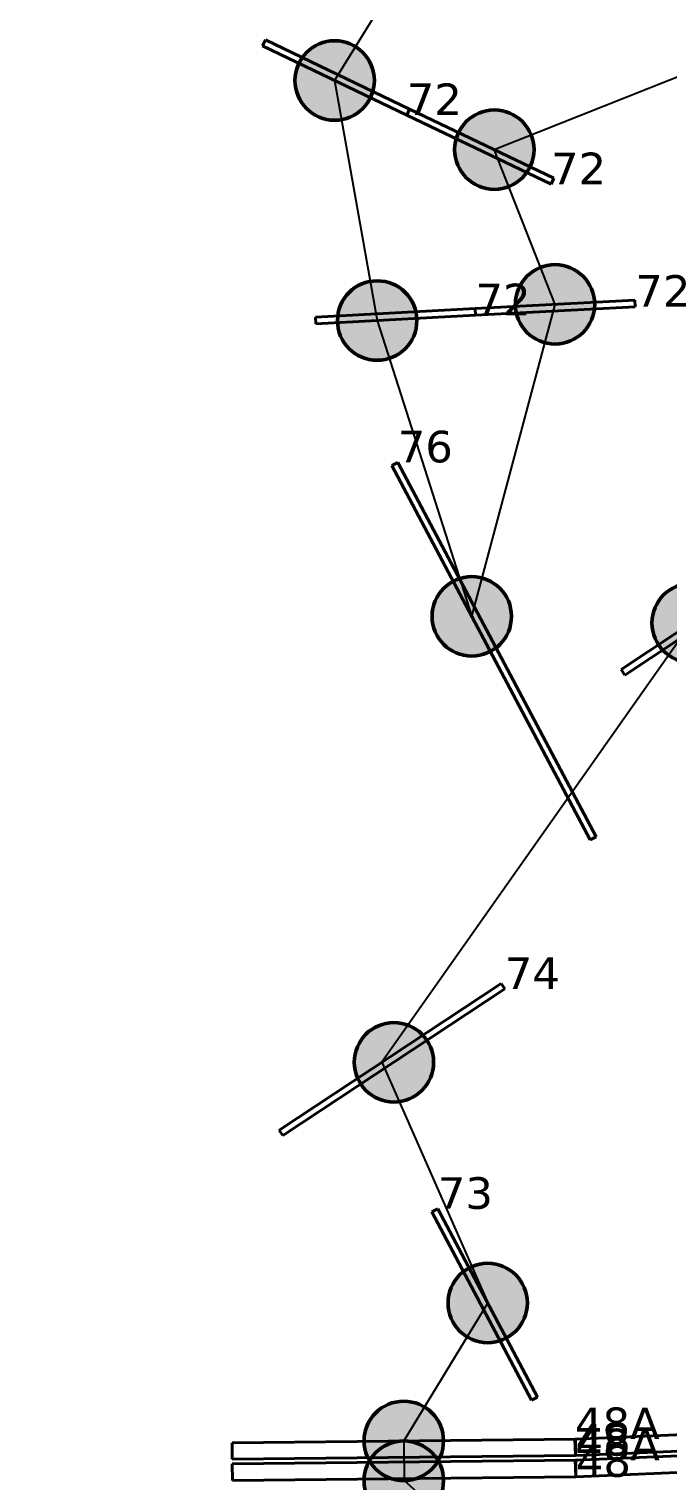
# Model space of a CAD drawing. Header units: millimetres. Extents: x -243740 to 150609, y -473655 to -165121.
# Drawn here: x 2650 to 6293, y -362383 to -354113 of the extents above; entities that cross this region are included whole.
import ezdxf

# ---------------------------------------------------------------- set-up
doc = ezdxf.new("R2010")
doc.units = ezdxf.units.MM
doc.linetypes.add('Штрих', pattern=[6.35, 3.175, -3.175])
for name, color, linetype in [('_Гр.ЩД-1C.10.4.I7.6', 6, 'Continuous'), ('_Гр.ЩД-1C.10.4.I8.4', 6, 'Continuous'), ('Вставка', 252, 'Continuous')]:
    doc.layers.add(name, color=color, linetype=linetype)
for name, color, linetype, lineweight in [('_освещение_dali', 3, 'Continuous', 50), ('A-ANNO-DIMS', 7, 'Continuous', 9), ('DLX_FL1_LUM 122', 1, 'Continuous', 40), ('DLX_FL1_LUM 222', 5, 'Continuous', 40), ('DLX_LUM 12', 5, 'Continuous', 40), ('DLX_LUM 14', 5, 'Continuous', 40), ('DLX_LUM 6', 5, 'Continuous', 40), ('DLX_LUM 9', 5, 'Continuous', 40), ('АР_монолит', 252, 'Continuous', 50)]:
    doc.layers.add(name, color=color, linetype=linetype, lineweight=lineweight)
doc.styles.add('GOST 2.304', font='')
doc.styles.add('TableTextStyle', font='')
doc.styles.get('GOST 2.304').set_extended_font_data('GOST Common')
doc.styles.get('TableTextStyle').set_extended_font_data('VERDANA.TTF')
doc.linetypes.add('Truba', pattern='A,3e-05,[4,MSH_7,S=1,R=0,X=0,Y=0],-3.022072', length=3.022102)
doc.dimstyles.new('М-200', dxfattribs={"dimtxt": 400, "dimasz": 160, "dimexe": 200, "dimexo": 400, "dimgap": 50, "dimtad": 1, "dimdec": 0, "dimzin": 0, "dimdsep": 46, "dimtxsty": 'GOST 2.304', "dimblk": 'ARCHTICK', "dimcen": 180, "dimdle": 200, "dimadec": 0, "dimazin": 0, "dimtfac": 1, "dimtdec": 0, "dimtmove": 1, "dimatfit": 0, "dimfxl": 1, "dimtolj": 1, "dimtzin": 0, "dimarcsym": 0})

# ---------------------------------------------------------------- blocks, each defined once
blk = doc.blocks.new('_ArchTick')
at = {"color": 0, "linetype": 'ByBlock', "const_width": 0.15}
blk.add_lwpolyline([(-0.5, -0.5), (0.5, 0.5)], dxfattribs=at)
blk = doc.blocks.new('*D46')
at = {"layer": 'A-ANNO-DIMS', "color": 0, "lineweight": -2, "transparency": 16777216}
blk.add_arc((-165703.8, -113309.3), 107894.2, 269.999998, 325.999999, dxfattribs=at)
at = {"layer": 'Defpoints', "color": 0, "lineweight": 30, "transparency": 16777216}
for p in [(-165703.8, -113309.3), (-165703.8, -113309.3), (-75741.3, -173989.8), (-131171, -215527.9), (-165703.8, -221903.3)]:
    blk.add_point(p, dxfattribs=at)
at = {"layer": 'A-ANNO-DIMS', "color": 0, "lineweight": -2, "transparency": 16777216, "xscale": 160, "yscale": 160, "zscale": 160}
for p, rotation in [((-76255.4, -173643), 55.99999895826774), ((-165703.8, -221203.5), 179.9999981265246)]:
    blk.add_blockref('_ArchTick', p, dxfattribs=dict(at, rotation=rotation))
at = {"layer": 'A-ANNO-DIMS', "color": 0, "transparency": 16777216, "insert": (-114299.5, -207822), "char_height": 400, "attachment_point": 5, "rotation": 28.54122, "style": 'GOST 2.304'}
blk.add_mtext('\\A1;56,0%%D', dxfattribs=at)
blk = doc.blocks.new('A$Caabd1818')
at = {"layer": 'DLX_FL1_LUM 122'}
for points in [[(1792.7, 35377.1, 0), (3748.9, 35460.2, 0)], [(3748.9, 35460.2, 0), (1792.7, 35377.1, 0)], [(3748.9, 35460.2, 0), (1792.7, 35377.1, 0)], [(1792.7, 35377.1, 0), (3748.9, 35460.2, 0)], [(1796.6, 35283.1, 0), (1792.7, 35377.1, 0)], [(1792.7, 35377.1, 0), (1792.7, 35377.1, 0)], [(1792.7, 35377.1, 0), (1796.6, 35283.1, 0)], [(1792.7, 35377.1, 0), (1792.7, 35377.1, 0)], [(1792.7, 35377.1, 0), (1796.6, 35283.1, 0)], [(1796.6, 35283.1, 0), (1792.7, 35377.1, 0)], [(1794, 35256.5, 0), (3750.2, 35339.7, 0)], [(3750.2, 35339.7, 0), (1794, 35256.5, 0)], [(3750.2, 35339.7, 0), (1794, 35256.5, 0)], [(1794, 35256.5, 0), (3750.2, 35339.7, 0)], [(3752.9, 35366.3, 0), (1796.6, 35283.1, 0)], [(1796.6, 35283.1, 0), (3752.9, 35366.3, 0)], [(1796.6, 35283.1, 0), (3752.9, 35366.3, 0)], [(3752.9, 35366.3, 0), (1796.6, 35283.1, 0)], [(1798, 35162.6, 0), (1794, 35256.5, 0)], [(1794, 35256.5, 0), (1794, 35256.5, 0)], [(1794, 35256.5, 0), (1798, 35162.6, 0)], [(1794, 35256.5, 0), (1794, 35256.5, 0)], [(1794, 35256.5, 0), (1798, 35162.6, 0)], [(1798, 35162.6, 0), (1794, 35256.5, 0)], [(1796.6, 35283.1, 0), (1796.6, 35283.1, 0)], [(1796.6, 35283.1, 0), (1796.6, 35283.1, 0)], [(3754.2, 35245.7, 0), (1798, 35162.6, 0)], [(1798, 35162.6, 0), (3754.2, 35245.7, 0)], [(1798, 35162.6, 0), (3754.2, 35245.7, 0)], [(3754.2, 35245.7, 0), (1798, 35162.6, 0)], [(1798, 35162.6, 0), (1798, 35162.6, 0)], [(1798, 35162.6, 0), (1798, 35162.6, 0)]]:
    blk.add_polyline3d(points, dxfattribs=at)
at = {"layer": 'DLX_FL1_LUM 222'}
for points in [[(-162.2, 35356.4, 0), (1795.7, 35377.2, 0)], [(1795.7, 35377.2, 0), (-162.2, 35356.4, 0)], [(1795.7, 35377.2, 0), (-162.2, 35356.4, 0)], [(-162.2, 35356.4, 0), (1795.7, 35377.2, 0)], [(-162.2, 35356.4, 0), (-162.2, 35356.4, 0)], [(-161.2, 35262.4, 0), (-162.2, 35356.4, 0)], [(-162.2, 35356.4, 0), (-162.2, 35356.4, 0)], [(-162.2, 35356.4, 0), (-161.2, 35262.4, 0)], [(-162.2, 35356.4, 0), (-161.2, 35262.4, 0)], [(-161.2, 35262.4, 0), (-162.2, 35356.4, 0)], [(1795.7, 35377.2, 0), (1795.7, 35377.2, 0)], [(1795.7, 35377.2, 0), (1796.7, 35283.2, 0)], [(1796.7, 35283.2, 0), (1795.7, 35377.2, 0)], [(1795.7, 35377.2, 0), (1795.7, 35377.2, 0)], [(1796.7, 35283.2, 0), (1795.7, 35377.2, 0)], [(1795.7, 35377.2, 0), (1796.7, 35283.2, 0)], [(1796.7, 35283.2, 0), (-161.2, 35262.4, 0)], [(-161.2, 35262.4, 0), (1796.7, 35283.2, 0)], [(-161.2, 35262.4, 0), (1796.7, 35283.2, 0)], [(1796.7, 35283.2, 0), (-161.2, 35262.4, 0)], [(-161.2, 35262.4, 0), (-161.2, 35262.4, 0)], [(-161.2, 35262.4, 0), (-161.2, 35262.4, 0)], [(-160.8, 35235.8, 0), (1797.1, 35256.6, 0)], [(1797.1, 35256.6, 0), (-160.8, 35235.8, 0)], [(1797.1, 35256.6, 0), (-160.8, 35235.8, 0)], [(-160.8, 35235.8, 0), (1797.1, 35256.6, 0)], [(-160.8, 35235.8, 0), (-160.8, 35235.8, 0)], [(-159.8, 35141.8, 0), (-160.8, 35235.8, 0)], [(-160.8, 35235.8, 0), (-160.8, 35235.8, 0)], [(-160.8, 35235.8, 0), (-159.8, 35141.8, 0)], [(-160.8, 35235.8, 0), (-159.8, 35141.8, 0)], [(-159.8, 35141.8, 0), (-160.8, 35235.8, 0)], [(1796.7, 35283.2, 0), (1796.7, 35283.2, 0)], [(1796.7, 35283.2, 0), (1796.7, 35283.2, 0)], [(1797.1, 35256.6, 0), (1797.1, 35256.6, 0)], [(1797.1, 35256.6, 0), (1798.1, 35162.6, 0)], [(1798.1, 35162.6, 0), (1797.1, 35256.6, 0)], [(1797.1, 35256.6, 0), (1797.1, 35256.6, 0)], [(1798.1, 35162.6, 0), (1797.1, 35256.6, 0)], [(1797.1, 35256.6, 0), (1798.1, 35162.6, 0)], [(1798.1, 35162.6, 0), (-159.8, 35141.8, 0)], [(-159.8, 35141.8, 0), (1798.1, 35162.6, 0)], [(-159.8, 35141.8, 0), (1798.1, 35162.6, 0)], [(1798.1, 35162.6, 0), (-159.8, 35141.8, 0)], [(1798.1, 35162.6, 0), (1798.1, 35162.6, 0)], [(1798.1, 35162.6, 0), (1798.1, 35162.6, 0)], [(-159.8, 35141.8, 0), (-159.8, 35141.8, 0)], [(-159.8, 35141.8, 0), (-159.8, 35141.8, 0)]]:
    blk.add_polyline3d(points, dxfattribs=at)
at = {"layer": 'DLX_LUM 12'}
for points in [[(107, 37137.5, 0), (1371.9, 37973.1, 0)], [(1371.9, 37973.1, 0), (107, 37137.5, 0)], [(1371.9, 37973.1, 0), (107, 37137.5, 0)], [(107, 37137.5, 0), (1371.9, 37973.1, 0)], [(1371.9, 37973.1, 0), (1371.9, 37973.1, 0)], [(1371.9, 37973.1, 0), (1392.9, 37941.3, 0)], [(1392.9, 37941.3, 0), (1371.9, 37973.1, 0)], [(1371.9, 37973.1, 0), (1371.9, 37973.1, 0)], [(1392.9, 37941.3, 0), (1371.9, 37973.1, 0)], [(1371.9, 37973.1, 0), (1392.9, 37941.3, 0)], [(1392.9, 37941.3, 0), (128, 37105.7, 0)], [(128, 37105.7, 0), (1392.9, 37941.3, 0)], [(128, 37105.7, 0), (1392.9, 37941.3, 0)], [(1392.9, 37941.3, 0), (128, 37105.7, 0)], [(1392.9, 37941.3, 0), (1392.9, 37941.3, 0)], [(1392.9, 37941.3, 0), (1392.9, 37941.3, 0)], [(128, 37105.7, 0), (107, 37137.5, 0)], [(107, 37137.5, 0), (107, 37137.5, 0)], [(107, 37137.5, 0), (128, 37105.7, 0)], [(107, 37137.5, 0), (107, 37137.5, 0)], [(107, 37137.5, 0), (128, 37105.7, 0)], [(128, 37105.7, 0), (107, 37137.5, 0)], [(128, 37105.7, 0), (128, 37105.7, 0)], [(128, 37105.7, 0), (128, 37105.7, 0)]]:
    blk.add_polyline3d(points, dxfattribs=at)
at = {"layer": 'DLX_LUM 14'}
for points in [[(748.9, 40923.1, 0), (782.5, 40940.9, 0)], [(782.5, 40940.9, 0), (748.9, 40923.1, 0)], [(782.5, 40940.9, 0), (748.9, 40923.1, 0)], [(748.9, 40923.1, 0), (782.5, 40940.9, 0)], [(782.5, 40940.9, 0), (782.5, 40940.9, 0)], [(782.5, 40940.9, 0), (1913, 38808, 0)], [(1913, 38808, 0), (782.5, 40940.9, 0)], [(782.5, 40940.9, 0), (782.5, 40940.9, 0)], [(1913, 38808, 0), (782.5, 40940.9, 0)], [(782.5, 40940.9, 0), (1913, 38808, 0)], [(1879.4, 38790.1, 0), (748.9, 40923.1, 0)], [(748.9, 40923.1, 0), (748.9, 40923.1, 0)], [(748.9, 40923.1, 0), (1879.4, 38790.1, 0)], [(748.9, 40923.1, 0), (748.9, 40923.1, 0)], [(748.9, 40923.1, 0), (1879.4, 38790.1, 0)], [(1879.4, 38790.1, 0), (748.9, 40923.1, 0)], [(1913, 38808, 0), (1879.4, 38790.1, 0)], [(1879.4, 38790.1, 0), (1913, 38808, 0)], [(1879.4, 38790.1, 0), (1913, 38808, 0)], [(1913, 38808, 0), (1879.4, 38790.1, 0)], [(1879.4, 38790.1, 0), (1879.4, 38790.1, 0)], [(1879.4, 38790.1, 0), (1879.4, 38790.1, 0)], [(1913, 38808, 0), (1913, 38808, 0)], [(1913, 38808, 0), (1913, 38808, 0)]]:
    blk.add_polyline3d(points, dxfattribs=at)
at = {"layer": 'DLX_LUM 6'}
for points in [[(977.4, 36671.1, 0), (1011, 36688.9, 0)], [(1011, 36688.9, 0), (977.4, 36671.1, 0)], [(1011, 36688.9, 0), (977.4, 36671.1, 0)], [(977.4, 36671.1, 0), (1011, 36688.9, 0)], [(1545.9, 35598.5, 0), (977.4, 36671.1, 0)], [(977.4, 36671.1, 0), (977.4, 36671.1, 0)], [(977.4, 36671.1, 0), (1545.9, 35598.5, 0)], [(977.4, 36671.1, 0), (977.4, 36671.1, 0)], [(977.4, 36671.1, 0), (1545.9, 35598.5, 0)], [(1545.9, 35598.5, 0), (977.4, 36671.1, 0)], [(1011, 36688.9, 0), (1011, 36688.9, 0)], [(1011, 36688.9, 0), (1579.5, 35616.3, 0)], [(1579.5, 35616.3, 0), (1011, 36688.9, 0)], [(1011, 36688.9, 0), (1011, 36688.9, 0)], [(1579.5, 35616.3, 0), (1011, 36688.9, 0)], [(1011, 36688.9, 0), (1579.5, 35616.3, 0)], [(1579.5, 35616.3, 0), (1545.9, 35598.5, 0)], [(1545.9, 35598.5, 0), (1579.5, 35616.3, 0)], [(1545.9, 35598.5, 0), (1579.5, 35616.3, 0)], [(1579.5, 35616.3, 0), (1545.9, 35598.5, 0)], [(1545.9, 35598.5, 0), (1545.9, 35598.5, 0)], [(1545.9, 35598.5, 0), (1545.9, 35598.5, 0)], [(1579.5, 35616.3, 0), (1579.5, 35616.3, 0)], [(1579.5, 35616.3, 0), (1579.5, 35616.3, 0)]]:
    blk.add_polyline3d(points, dxfattribs=at)
at = {"layer": 'DLX_LUM 9'}
for points in [[(11.3, 43313, 0), (27.7, 43347.3, 0)], [(27.7, 43347.3, 0), (11.3, 43313, 0)], [(27.7, 43347.3, 0), (11.3, 43313, 0)], [(11.3, 43313, 0), (27.7, 43347.3, 0)], [(27.7, 43347.3, 0), (850.2, 42953.4, 0)], [(850.2, 42953.4, 0), (27.7, 43347.3, 0)], [(27.7, 43347.3, 0), (27.7, 43347.3, 0)], [(27.7, 43347.3, 0), (27.7, 43347.3, 0)], [(850.2, 42953.4, 0), (27.7, 43347.3, 0)], [(27.7, 43347.3, 0), (850.2, 42953.4, 0)], [(833.8, 42919.1, 0), (11.3, 43313, 0)], [(11.3, 43313, 0), (11.3, 43313, 0)], [(11.3, 43313, 0), (833.8, 42919.1, 0)], [(11.3, 43313, 0), (11.3, 43313, 0)], [(11.3, 43313, 0), (833.8, 42919.1, 0)], [(833.8, 42919.1, 0), (11.3, 43313, 0)], [(833.8, 42919.1, 0), (850.2, 42953.4, 0)], [(850.2, 42953.4, 0), (833.8, 42919.1, 0)], [(850.2, 42953.4, 0), (833.8, 42919.1, 0)], [(833.8, 42919.1, 0), (850.2, 42953.4, 0)], [(850.2, 42953.4, 0), (833.8, 42919.1, 0)], [(833.8, 42919.1, 0), (850.2, 42953.4, 0)], [(833.8, 42919.1, 0), (850.2, 42953.4, 0)], [(850.2, 42953.4, 0), (833.8, 42919.1, 0)], [(850.2, 42953.4, 0), (1672.8, 42559.5, 0)], [(1672.8, 42559.5, 0), (850.2, 42953.4, 0)], [(850.2, 42953.4, 0), (850.2, 42953.4, 0)], [(850.2, 42953.4, 0), (850.2, 42953.4, 0)], [(1672.8, 42559.5, 0), (850.2, 42953.4, 0)], [(850.2, 42953.4, 0), (1672.8, 42559.5, 0)], [(850.2, 42953.4, 0), (850.2, 42953.4, 0)], [(850.2, 42953.4, 0), (850.2, 42953.4, 0)], [(1656.3, 42525.2, 0), (833.8, 42919.1, 0)], [(833.8, 42919.1, 0), (833.8, 42919.1, 0)], [(833.8, 42919.1, 0), (1656.3, 42525.2, 0)], [(833.8, 42919.1, 0), (833.8, 42919.1, 0)], [(833.8, 42919.1, 0), (1656.3, 42525.2, 0)], [(1656.3, 42525.2, 0), (833.8, 42919.1, 0)], [(833.8, 42919.1, 0), (833.8, 42919.1, 0)], [(833.8, 42919.1, 0), (833.8, 42919.1, 0)], [(1672.8, 42559.5, 0), (1656.3, 42525.2, 0)], [(1656.3, 42525.2, 0), (1672.8, 42559.5, 0)], [(1656.3, 42525.2, 0), (1672.8, 42559.5, 0)], [(1672.8, 42559.5, 0), (1656.3, 42525.2, 0)], [(1656.3, 42525.2, 0), (1656.3, 42525.2, 0)], [(1656.3, 42525.2, 0), (1656.3, 42525.2, 0)], [(1672.8, 42559.5, 0), (1672.8, 42559.5, 0)], [(1672.8, 42559.5, 0), (1672.8, 42559.5, 0)], [(1224, 41816.4, 0), (2134.7, 41865.3, 0)], [(2134.7, 41865.3, 0), (1224, 41816.4, 0)], [(2134.7, 41865.3, 0), (1224, 41816.4, 0)], [(1224, 41816.4, 0), (2134.7, 41865.3, 0)], [(2134.7, 41865.3, 0), (2134.7, 41865.3, 0)], [(2134.7, 41865.3, 0), (2136.7, 41827.4, 0)], [(2136.7, 41827.4, 0), (2134.7, 41865.3, 0)], [(2134.7, 41865.3, 0), (2134.7, 41865.3, 0)], [(2136.7, 41827.4, 0), (2134.7, 41865.3, 0)], [(2134.7, 41865.3, 0), (2136.7, 41827.4, 0)], [(313.3, 41767.6, 0), (1224, 41816.4, 0)], [(1224, 41816.4, 0), (313.3, 41767.6, 0)], [(1224, 41816.4, 0), (313.3, 41767.6, 0)], [(313.3, 41767.6, 0), (1224, 41816.4, 0)], [(313.3, 41767.6, 0), (313.3, 41767.6, 0)], [(315.3, 41729.6, 0), (313.3, 41767.6, 0)], [(313.3, 41767.6, 0), (313.3, 41767.6, 0)], [(313.3, 41767.6, 0), (315.3, 41729.6, 0)], [(313.3, 41767.6, 0), (315.3, 41729.6, 0)], [(315.3, 41729.6, 0), (313.3, 41767.6, 0)], [(1226, 41778.5, 0), (315.3, 41729.6, 0)], [(315.3, 41729.6, 0), (1226, 41778.5, 0)], [(315.3, 41729.6, 0), (1226, 41778.5, 0)], [(1226, 41778.5, 0), (315.3, 41729.6, 0)], [(1224, 41816.4, 0), (1224, 41816.4, 0)], [(1226, 41778.5, 0), (1224, 41816.4, 0)], [(1224, 41816.4, 0), (1224, 41816.4, 0)], [(1224, 41816.4, 0), (1226, 41778.5, 0)], [(1224, 41816.4, 0), (1226, 41778.5, 0)], [(1226, 41778.5, 0), (1224, 41816.4, 0)], [(1224, 41816.4, 0), (1224, 41816.4, 0)], [(1224, 41816.4, 0), (1226, 41778.5, 0)], [(1226, 41778.5, 0), (1224, 41816.4, 0)], [(1224, 41816.4, 0), (1224, 41816.4, 0)], [(1226, 41778.5, 0), (1224, 41816.4, 0)], [(1224, 41816.4, 0), (1226, 41778.5, 0)], [(2136.7, 41827.4, 0), (1226, 41778.5, 0)], [(1226, 41778.5, 0), (2136.7, 41827.4, 0)], [(1226, 41778.5, 0), (2136.7, 41827.4, 0)], [(2136.7, 41827.4, 0), (1226, 41778.5, 0)], [(1226, 41778.5, 0), (1226, 41778.5, 0)], [(1226, 41778.5, 0), (1226, 41778.5, 0)], [(1226, 41778.5, 0), (1226, 41778.5, 0)], [(1226, 41778.5, 0), (1226, 41778.5, 0)], [(2136.7, 41827.4, 0), (2136.7, 41827.4, 0)], [(2136.7, 41827.4, 0), (2136.7, 41827.4, 0)], [(315.3, 41729.6, 0), (315.3, 41729.6, 0)], [(315.3, 41729.6, 0), (315.3, 41729.6, 0)], [(2056.3, 39761, 0), (2817.3, 40263.6, 0)], [(2817.3, 40263.6, 0), (2056.3, 39761, 0)], [(2817.3, 40263.6, 0), (2056.3, 39761, 0)], [(2056.3, 39761, 0), (2817.3, 40263.6, 0)], [(2838.2, 40231.9, 0), (2077.3, 39729.2, 0)], [(2077.3, 39729.2, 0), (2838.2, 40231.9, 0)], [(2077.3, 39729.2, 0), (2838.2, 40231.9, 0)], [(2838.2, 40231.9, 0), (2077.3, 39729.2, 0)], [(2056.3, 39761, 0), (2056.3, 39761, 0)], [(2077.3, 39729.2, 0), (2056.3, 39761, 0)], [(2056.3, 39761, 0), (2056.3, 39761, 0)], [(2056.3, 39761, 0), (2077.3, 39729.2, 0)], [(2056.3, 39761, 0), (2077.3, 39729.2, 0)], [(2077.3, 39729.2, 0), (2056.3, 39761, 0)], [(2077.3, 39729.2, 0), (2077.3, 39729.2, 0)], [(2077.3, 39729.2, 0), (2077.3, 39729.2, 0)]]:
    blk.add_polyline3d(points, dxfattribs=at)
blk = doc.blocks.new('A$Cab2378fa')
at = {"lineweight": 25}
h = blk.add_hatch(color=0, dxfattribs=at)
h.paths.add_polyline_path([(162.3, -156.8, 0.442338), (147.8, 177.8), (0, 0)])
h.paths.add_polyline_path([(-141.6, -170.3), (0, 0), (-163.2, 157.6, 0.430096)])
at = {"lineweight": 25, "true_color": 0xfff5f5}
h = blk.add_hatch(color=7, dxfattribs=at)
h.dxf.hatch_style = 1
h.paths.add_polyline_path([(0, 0), (-141.6, -170.3, 0.174923), (3, -222.4, 0.197808), (162.3, -156.8)])
h.paths.add_polyline_path([(-163.2, 157.6), (0, 0), (147.8, 177.8, 0.175398), (3, 230.2, 0.209014)])
blk.add_circle((3, 3.9), 226.3)
blk = doc.blocks.new('Оси200')
at = {"layer": 'A-ANNO-DIMS'}
dim = blk.add_angular_dim_2l(base=(-131171, -215527.9), line1=((-165703.8, -113309.3), (-75741.3, -173989.8)), line2=((-165703.8, -113309.3), (-165703.8, -221903.3)), text='56,0%%D', dimstyle='М-200', override={"dimadec": 2, "dimtmove": 2}, dxfattribs=at)
dim.commit()
dim.dimension.update_dxf_attribs({"geometry": '*D46', "text_midpoint": (-114299.5, -207822), "dimtype": 130})
blk = doc.blocks.new('A$C010e0e93')
at = {"layer": 'A-ANNO-DIMS'}
blk.add_blockref('Оси200', (404603.7, 213803.6), dxfattribs=at)

msp = doc.modelspace()

# ---------------------------------------------------------------- block references
at = {"layer": 'Вставка', "linetype": 'Truba', "lineweight": 30, "ltscale": 100}
msp.add_blockref('A$C010e0e93', (-234640, -397437.2), dxfattribs=at)

# ---------------------------------------------------------------- next in the draw order: linework, layer by layer
at = {"layer": '_Гр.ЩД-1C.10.4.I7.6', "ltscale": 100}
msp.add_lwpolyline([(6427.4, -357495.7), (4661.2, -359998.2), (5264.9, -361369.2), (4786.5, -362155), (4787.8, -362381.3), (5675.6, -363174.7)], dxfattribs=at)
at = {"layer": '_Гр.ЩД-1C.10.4.I8.4', "ltscale": 100}
msp.add_lwpolyline([(5507.2, -352601.7), (4392.2, -354405.7), (4634.7, -355773.4), (5174.1, -357458.1), (5649, -355680.9), (5302.7, -354799.6), (6675, -354254.4), (7233.1, -355901.1), (7188.4, -357038.5), (7932, -357963.2), (9010, -358654.7), (8113.9, -357828.4), (7459.4, -355901.1), (6856.8, -354093.2)], dxfattribs=at)

# ---------------------------------------------------------------- next in the draw order: block references
at = {"layer": '_освещение_dali', "color": 5, "ltscale": 100}
for p in [(4389.3, -354409.7), (5299.8, -354803.5), (5646, -355684.8), (4631.7, -355777.3), (5171.1, -357462), (6424.5, -357499.6), (4727.2, -360002.2), (5262, -361373.1), (4783.5, -362158.9), (4783.5, -362385.2)]:
    msp.add_blockref('A$Cab2378fa', p, dxfattribs=at)
at = {"layer": 'Defpoints', "linetype": 'Truba', "ltscale": 100}
msp.add_blockref('A$Caabd1818', (3969.7, -397521.8), dxfattribs=at)

# ---------------------------------------------------------------- next in the draw order: texts
at = {"layer": '_освещение_dali', "color": 241, "true_color": 0xee66a2, "style": 'TableTextStyle'}
for s, p in [('72', (4803.5, -354602.7)), ('72', (5626, -354996.6)), ('72', (6106.4, -355694.4)), ('72', (5195.7, -355743.3)), ('76', (4752.2, -356580.9))]:
    msp.add_text(s, height=180, dxfattribs=at).set_placement(p)
at = {"layer": '_освещение_dali', "color": 143, "true_color": 0x77b4be, "style": 'TableTextStyle'}
for s, p in [('74', (5362.6, -359580.4)), ('73', (4980.6, -360832.9)), ('48А', (5762.3, -362144.7)), ('48', (5766.4, -362238.6)), ('48А', (5763.7, -362265.3)), ('48', (5767.7, -362359.2))]:
    msp.add_text(s, height=180, dxfattribs=at).set_placement(p)

doc.saveas('drawing.dxf')
